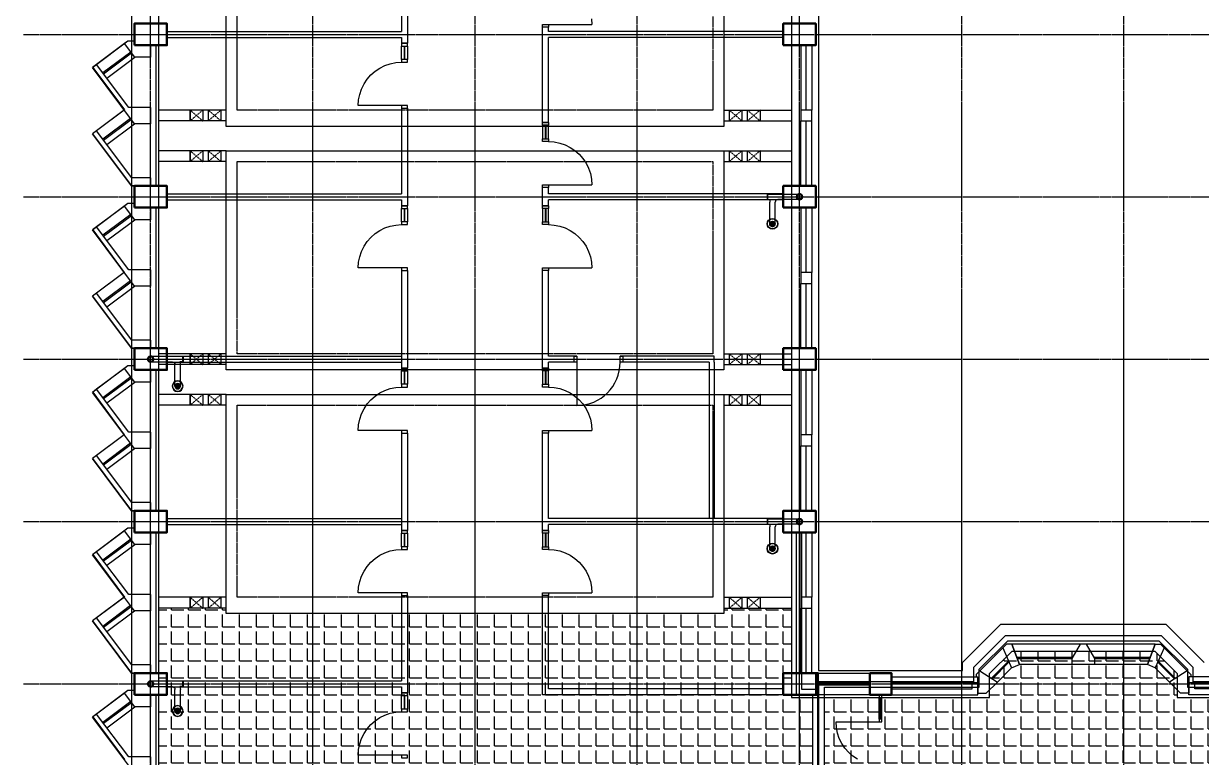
# Model space of a CAD drawing. Header units: millimetres. Extents: x -49883 to 71908, y -18440 to 67826.
# Drawn here: x -49883 to -28100, y 11418 to 24976 of the extents above; entities that cross this region are included whole.
import ezdxf

# ---------------------------------------------------------------- set-up
doc = ezdxf.new("R2010")
doc.units = ezdxf.units.MM
for name, pattern in [('PCENTRE', [50.8, 31.75, -6.35, 6.35, -6.35]), ('PCENTRE2', [28.575, 19.05, -3.175, 3.175, -3.175]), ('PDASHED', [19.05, 12.7, -6.35])]:
    doc.linetypes.add(name, pattern=pattern)
for name, color, linetype in [('Boundaries_and_building_grids', 140, 'PCENTRE2'), ('Fourth Floor - Hatch', 1, 'Continuous'), ('Fourth Floor - Roofs', 2, 'Continuous'), ('Fourth Floor - Structural Members', 5, 'Continuous'), ('Third Floor - Curtain Walls', 1, 'Continuous'), ('Third Floor - Doors Windows and Openings', 1, 'Continuous'), ('Third Floor - Structural Members', 5, 'Continuous'), ('Third Floor - Walls', 3, 'Continuous')]:
    doc.layers.add(name, color=color, linetype=linetype)
pattern_1 = [(0, (0, 0), (0, 314.325), [228.6, -85.725]), (90, (0, 0), (-314.325, 2e-14), [228.6, -85.725])]

# ---------------------------------------------------------------- blocks, each defined once
blk = doc.blocks.new('OffSetFullbore')
at = {"layer": 'Fourth Floor - Roofs', "linetype": 'Continuous'}
h = blk.add_hatch(dxfattribs=at)
h.set_pattern_fill('lines', color=256, scale=6.25, style=0)
h.set_pattern_definition([(0, (-14818.7696, 134.024), (0, 6.25), [])])
h.paths.add_polyline_path([(-550, -500, -1), (-450, -500, -1)])
at = {"layer": 'Fourth Floor - Roofs', "linetype": 'Continuous', "lineweight": -3}
for p, q in [((-600, 50), (0, 50)), ((-600, 50), (-600, -50)), ((-590, 50), (-590, -50)), ((-600, -50), (-541, -50)), ((-550, -500), (-550, -100)), ((-450, -500), (-450, -100)), ((0, -50), (-400, -50))]:
    blk.add_line(p, q, dxfattribs=at)
at = {"layer": 'Fourth Floor - Roofs', "linetype": 'Continuous'}
for radius in [100, 93.8, 50, 50]:
    blk.add_circle((-500, -500), radius, dxfattribs=at)
at = {"layer": 'Fourth Floor - Roofs', "linetype": 'Continuous', "lineweight": -3}
for centre, radius, start, end in [((0, 0), 50, 270, 90), ((-400, -100), 150, 160.5288, 180), ((-400, -100), 50, 90, 180)]:
    blk.add_arc(centre, radius, start, end, dxfattribs=at)
blk = doc.blocks.new('Roof Light')
at = {"layer": 'Fourth Floor - Roofs', "color": 1, "linetype": 'Continuous', "lineweight": -3}
for p, q in [((-10450, 3850), (-11700, 3850)), ((-11125, 3850), (-11125, 3650)), ((-10450, 3850), (-1250, 3850)), ((-10450, -200), (-10450, 3850)), ((-1250, 3850), (-1250, -200)), ((-1250, 3850), (0, 3850)), ((-575, 3850), (-575, 3650)), ((-10450, 3650), (-11700, 3650)), ((-1250, 3650), (0, 3650)), ((-10450, 100), (-11700, 100)), ((-11125, 100), (-11125, -100)), ((-1250, 100), (0, 100)), ((-575, 100), (-575, -100)), ((-10450, -100), (-11700, -100)), ((-1250, -200), (-10450, -200)), ((-1250, -100), (0, -100))]:
    blk.add_line(p, q, dxfattribs=at)
at = {"layer": 'Fourth Floor - Roofs', "color": 1, "linetype": 'PDASHED', "lineweight": -3}
for p, q in [((-11120, 3850), (-11120, 3650)), ((-10885, 3850), (-11120, 3650)), ((-11120, 3850), (-10885, 3650)), ((-10885, 3850), (-10885, 3650)), ((-10550, 3850), (-10785, 3650)), ((-10785, 3850), (-10785, 3650)), ((-10785, 3850), (-10550, 3650)), ((-10550, 3850), (-10550, 3650)), ((-1150, 3850), (-915, 3650)), ((-1150, 3850), (-1150, 3650)), ((-915, 3850), (-1150, 3650)), ((-915, 3850), (-915, 3650)), ((-580, 3850), (-815, 3650)), ((-815, 3850), (-580, 3650)), ((-815, 3850), (-815, 3650)), ((-580, 3850), (-580, 3650)), ((-11120, 100), (-11120, -100)), ((-10885, 100), (-11120, -100)), ((-11120, 100), (-10885, -100)), ((-10885, 100), (-10885, -100)), ((-10550, 100), (-10785, -100)), ((-10785, 100), (-10785, -100)), ((-10785, 100), (-10550, -100)), ((-10550, 100), (-10550, -100)), ((-915, 100), (-1150, -100)), ((-1150, 100), (-1150, -100)), ((-1150, 100), (-915, -100)), ((-915, 100), (-915, -100)), ((-815, 100), (-815, -100)), ((-815, 100), (-580, -100)), ((-580, 100), (-815, -100)), ((-580, 100), (-580, -100))]:
    blk.add_line(p, q, dxfattribs=at)
at = {"layer": 'Fourth Floor - Roofs', "color": 1, "linetype": 'PCENTRE', "lineweight": -3}
for p, q in [((-10250, 100), (-10250, 3650)), ((-10250, 3650), (-1450, 3650)), ((-1450, 3650), (-1450, 100)), ((-1450, 100), (-10250, 100))]:
    blk.add_line(p, q, dxfattribs=at)

msp = doc.modelspace()

# ---------------------------------------------------------------- hatches: boundary and pattern name
at = {"layer": 'Fourth Floor - Hatch', "linetype": 'Continuous'}
h = msp.add_hatch(dxfattribs=at)
h.set_pattern_fill('ANGLE', color=8, scale=45, style=0)
h.set_pattern_definition(pattern_1)
h.paths.add_polyline_path([(-47383, 14176), (-46133, 14176), (-46133, 14076), (-36933, 14076), (-36933, 14176), (-35683, 14176), (-35683, 12526), (-35293, 12526), (-35293, 8526), (-35683, 8526), (-35683, -3624), (-47383, -3624)])
h = msp.add_hatch(dxfattribs=at)
h.set_pattern_fill('ANGLE', color=8, scale=45, style=0)
h.set_pattern_definition(pattern_1)
h.paths.add_polyline_path([(-35073, 12526), (-32018, 12526), (-32018, 12967), (-31602, 13383), (-28964, 13383), (-28548, 12967), (-28548, 12526), (-25793, 12526), (-25793, 10001), (-25303, 10001), (-25303, 8526), (-26433, 8526), (-26433, 9576), (-26333, 9576), (-26333, 9976), (-26283, 10026), (-34283, 10026), (-34283, 8526), (-35073, 8526)])

# ---------------------------------------------------------------- linework, layer by layer
at = {"layer": 'Boundaries_and_building_grids', "color": 140, "linetype": 'PCENTRE', "lineweight": -3}
for p, q in [((-47533, -6274), (-47533, 67826)), ((-44533, -6274), (-44533, 67826)), ((-41533, -6274), (-41533, 67826)), ((-38533, -6274), (-38533, 67826)), ((-35533, -6274), (-35533, 67826)), ((-32533, -6274), (-32533, 60064)), ((-29533, -6274), (-29533, 60069)), ((-49883, 24776), (47817, 24776)), ((-49883, 21776), (47817, 21776)), ((-49883, 18776), (47817, 18776)), ((-49883, 15776), (47817, 15776)), ((-49883, 12776), (47817, 12776))]:
    msp.add_line(p, q, dxfattribs=at)
at = {"layer": 'Fourth Floor - Roofs', "color": 3, "linetype": 'Continuous'}
for p, q in [((-47883, -4124, 13800), (-47883, 65676, 13800)), ((-35183, 36526, 13800), (-35183, 13026, 13800)), ((-32518, 13174, 13800), (-31809, 13883, 13800)), ((-31809, 13883, 13800), (-28757, 13883, 13800)), ((-28757, 13883, 13800), (-28048, 13174, 13800)), ((-32018, 12967, 13800), (-31602, 13383, 13800)), ((-31602, 13383, 13800), (-28964, 13383, 13800)), ((-28964, 13383, 13800), (-28548, 12967, 13800)), ((-32518, 13026, 13800), (-32518, 13174, 13800)), ((-35183, 13026, 13800), (-32518, 13026, 13800)), ((-32018, 12526, 13800), (-32018, 12967, 13800)), ((-28548, 12967, 13800), (-28548, 12526, 13800))]:
    msp.add_line(p, q, dxfattribs=at)
at = {"layer": 'Fourth Floor - Roofs', "color": 3, "linetype": 'Continuous', "lineweight": -3}
for p, q in [((-47383, -3624, 13800), (-47383, 65176, 13800)), ((-35683, 37026, 13800), (-35683, 12526, 13800)), ((-35683, 12526, 13800), (-32018, 12526, 13800)), ((-28548, 12526, 13800), (-24783, 12526, 13800))]:
    msp.add_line(p, q, dxfattribs=at)
at = {"layer": 'Fourth Floor - Roofs', "color": 1, "linetype": 'Continuous', "lineweight": -3}
for p, q in [((-35593, 15576, 13800), (-35593, 12576, 13800)), ((-35493, 12676, 13800), (-35493, 15576, 13800)), ((-35193, 12676, 13800), (-35493, 12676, 13800)), ((-35193, 8376, 13800), (-35193, 12676, 13800)), ((-35173, 8236, 13800), (-35173, 12816, 13800)), ((-32308, 12816, 13800), (-35173, 12816, 13800)), ((-35073, 8316, 13800), (-35073, 12716, 13800)), ((-35073, 12716, 13800), (-32208, 12716, 13800)), ((-28358, 12716, 13800), (-25793, 12716, 13800)), ((-25693, 12816, 13800), (-28258, 12816, 13800)), ((-35593, 12576, 13800), (-35293, 12576, 13800)), ((-35293, 12576, 13800), (-35293, 8476, 13800))]:
    msp.add_line(p, q, dxfattribs=at)
at = {"layer": 'Fourth Floor - Roofs', "color": 1, "linetype": 'Continuous'}
for p, q in [((-32308, 13087, 13800), (-31722, 13673, 13800)), ((-32208, 13046, 13800), (-31681, 13573, 13800)), ((-31722, 13673, 13800), (-28843, 13673, 13800)), ((-31681, 13573, 13800), (-28885, 13573, 13800)), ((-28885, 13573, 13800), (-28358, 13046, 13800)), ((-28843, 13673, 13800), (-28258, 13087, 13800)), ((-32308, 12816, 13800), (-32308, 13087, 13800)), ((-28258, 13087, 13800), (-28258, 12816, 13800)), ((-32208, 12716, 13800), (-32208, 13046, 13800)), ((-28358, 13046, 13800), (-28358, 12716, 13800))]:
    msp.add_line(p, q, dxfattribs=at)
at = {"layer": 'Fourth Floor - Roofs', "color": 1, "linetype": 'Continuous', "lineweight": -3, "elevation": 13800}
for points in [[(-47833, 24976), (-47833, 24653), (-47952, 24653), (-48604, 24167), (-48017, 23381), (-48608, 22939), (-47888, 21976), (-47833, 21976), (-47833, 21653), (-47952, 21653), (-48604, 21167), (-48021, 20378), (-48608, 19939), (-47888, 18976), (-47833, 18976), (-47833, 18653), (-47952, 18653), (-48604, 18167), (-48021, 17378), (-48608, 16939), (-47888, 15976), (-47833, 15976)], [(-47833, 15653), (-47952, 15653), (-48604, 15167), (-48017, 14381), (-48608, 13939), (-47888, 12976), (-47833, 12976), (-47833, 12653), (-47952, 12653), (-48604, 12167), (-48017, 11381)]]:
    msp.add_lwpolyline(points, dxfattribs=at)
at = {"layer": 'Fourth Floor - Structural Members', "color": 8, "linetype": 'Continuous', "lineweight": 50, "elevation": 13800}
for points in [[(-47833, 24576), (-47833, 24976), (-47233, 24976), (-47233, 24576), (-47833, 24576)], [(-35833, 24576), (-35833, 24976), (-35233, 24976), (-35233, 24576), (-35833, 24576)], [(-47833, 21576), (-47833, 21976), (-47233, 21976), (-47233, 21576), (-47833, 21576)], [(-35833, 21576), (-35833, 21976), (-35233, 21976), (-35233, 21576), (-35833, 21576)], [(-47833, 18576), (-47833, 18976), (-47233, 18976), (-47233, 18576), (-47833, 18576)], [(-35833, 18576), (-35833, 18976), (-35233, 18976), (-35233, 18576), (-35833, 18576)], [(-47833, 15576), (-47833, 15976), (-47233, 15976), (-47233, 15576), (-47833, 15576)], [(-35833, 15576), (-35833, 15976), (-35233, 15976), (-35233, 15576), (-35833, 15576)], [(-47833, 12576), (-47833, 12976), (-47233, 12976), (-47233, 12576), (-47833, 12576)], [(-35833, 12576), (-35833, 12976), (-35193, 12976), (-35193, 12576), (-35833, 12576)]]:
    msp.add_lwpolyline(points, dxfattribs=at)
msp.add_lwpolyline([(-34233, 12976), (-33833, 12976), (-33833, 12576), (-34233, 12576)], close=True, dxfattribs=at)
at = {"layer": 'Fourth Floor - Structural Members', "color": 8, "linetype": 'Continuous', "lineweight": 50}
for centre in [(-35533, 21776, 13800), (-47533, 18776, 13800), (-35533, 15776, 13800), (-47533, 12776, 13800)]:
    msp.add_circle(centre, 50, dxfattribs=at)
at = {"layer": 'Third Floor - Curtain Walls', "color": 3, "linetype": 'Continuous'}
for p, q in [((-47952, 24653, 10350), (-48017, 24605, 10350)), ((-47833, 24653, 10350), (-47952, 24653, 10350)), ((-47828, 24353, 10350), (-48017, 24605, 10350)), ((-47533, 24576, 10350), (-47533, 24353, 10350)), ((-48533, 24219, 10350), (-48608, 24163, 10350)), ((-47939, 23426, 10350), (-48533, 24219, 10350)), ((-47533, 24353, 10350), (-47828, 24353, 10350)), ((-47833, 23126, 10350), (-48608, 24163, 10350)), ((-47533, 23426, 10350), (-47939, 23426, 10350)), ((-47533, 23426, 10350), (-47533, 23126, 10350)), ((-47533, 23126, 10350), (-47833, 23126, 10350)), ((-48533, 22995, 10350), (-48608, 22939, 10350)), ((-47888, 21976, 10350), (-48608, 22939, 10350)), ((-47883, 22126, 10350), (-48533, 22995, 10350)), ((-47533, 22126, 10350), (-47883, 22126, 10350)), ((-47533, 22126, 10350), (-47533, 21976, 10350)), ((-47433, 21976, 10350), (-47888, 21976, 10350)), ((-47952, 21653, 10350), (-48017, 21605, 10350)), ((-47828, 21353, 10350), (-48017, 21605, 10350)), ((-47833, 21653, 10350), (-47952, 21653, 10350)), ((-47533, 21576, 10350), (-47533, 21353, 10350)), ((-47533, 21353, 10350), (-47828, 21353, 10350)), ((-48533, 21219, 10350), (-48608, 21163, 10350)), ((-47833, 20126, 10350), (-48608, 21163, 10350)), ((-47939, 20426, 10350), (-48533, 21219, 10350)), ((-47533, 20426, 10350), (-47939, 20426, 10350)), ((-47533, 20426, 10350), (-47533, 20126, 10350)), ((-47533, 20126, 10350), (-47833, 20126, 10350)), ((-48533, 19995, 10350), (-48608, 19939, 10350)), ((-47888, 18976, 10350), (-48608, 19939, 10350)), ((-47883, 19126, 10350), (-48533, 19995, 10350)), ((-47433, 18976, 10350), (-47888, 18976, 10350)), ((-47533, 19126, 10350), (-47883, 19126, 10350)), ((-47533, 19126, 10350), (-47533, 18976, 10350)), ((-35833, 18831, 10350), (-35833, 18721, 10350)), ((-47952, 18653, 10350), (-48017, 18605, 10350)), ((-47828, 18353, 10350), (-48017, 18605, 10350)), ((-47833, 18653, 10350), (-47952, 18653, 10350)), ((-47533, 18576, 10350), (-47533, 18353, 10350)), ((-47533, 18353, 10350), (-47828, 18353, 10350)), ((-48533, 18219, 10350), (-48608, 18163, 10350)), ((-47833, 17126, 10350), (-48608, 18163, 10350)), ((-47939, 17426, 10350), (-48533, 18219, 10350)), ((-47533, 17426, 10350), (-47939, 17426, 10350)), ((-47533, 17426, 10350), (-47533, 17126, 10350)), ((-48533, 16995, 10350), (-48608, 16939, 10350)), ((-47883, 16126, 10350), (-48533, 16995, 10350)), ((-47533, 17126, 10350), (-47833, 17126, 10350)), ((-47888, 15976, 10350), (-48608, 16939, 10350)), ((-47533, 16126, 10350), (-47883, 16126, 10350)), ((-47533, 16126, 10350), (-47533, 15976, 10350)), ((-47433, 15976, 10350), (-47888, 15976, 10350)), ((-47952, 15653, 10350), (-48017, 15605, 10350)), ((-47828, 15353, 10350), (-48017, 15605, 10350)), ((-47833, 15653, 10350), (-47952, 15653, 10350)), ((-47533, 15576, 10350), (-47533, 15353, 10350)), ((-47533, 15353, 10350), (-47828, 15353, 10350)), ((-48533, 15219, 10350), (-48608, 15163, 10350)), ((-47833, 14126, 10350), (-48608, 15163, 10350)), ((-47939, 14426, 10350), (-48533, 15219, 10350)), ((-47533, 14426, 10350), (-47939, 14426, 10350)), ((-47533, 14426, 10350), (-47533, 14126, 10350)), ((-48533, 13995, 10350), (-48608, 13939, 10350)), ((-47883, 13126, 10350), (-48533, 13995, 10350)), ((-47533, 14126, 10350), (-47833, 14126, 10350)), ((-47888, 12976, 10350), (-48608, 13939, 10350)), ((-31706, 13513, 10350), (-31775, 13444, 10350)), ((-31608, 13513, 10350), (-31706, 13513, 10350)), ((-31608, 13513, 10350), (-31466, 13133, 10350)), ((-30342, 13513, 10350), (-30496, 13245, 10350)), ((-30224, 13513, 10350), (-30342, 13513, 10350)), ((-30069, 13245, 10350), (-30224, 13513, 10350)), ((-29100, 13133, 10350), (-28958, 13513, 10350)), ((-28958, 13513, 10350), (-28860, 13513, 10350)), ((-28860, 13513, 10350), (-28791, 13444, 10350)), ((-31775, 13444, 10350), (-31612, 13072, 10350)), ((-28791, 13444, 10350), (-28953, 13072, 10350)), ((-47533, 13126, 10350), (-47883, 13126, 10350)), ((-47533, 13126, 10350), (-47533, 12976, 10350)), ((-31612, 13072, 10350), (-31466, 13133, 10350)), ((-30496, 13245, 10350), (-30496, 13133, 10350)), ((-30069, 13133, 10350), (-30496, 13133, 10350)), ((-30069, 13133, 10350), (-30069, 13245, 10350)), ((-28953, 13072, 10350), (-29100, 13133, 10350)), ((-47433, 12976, 10350), (-47888, 12976, 10350)), ((-32200, 13019, 10350), (-32268, 12951, 10350)), ((-32268, 12951, 10350), (-32268, 12906, 10350)), ((-32268, 12906, 10350), (-32233, 12906, 10350)), ((-32233, 12906, 10350), (-32233, 12606, 10350)), ((-32200, 13019, 10350), (-31873, 12811, 10350)), ((-28366, 13019, 10350), (-28693, 12811, 10350)), ((-28366, 13019, 10350), (-28298, 12951, 10350)), ((-28333, 12906, 10350), (-28333, 12606, 10350)), ((-28298, 12906, 10350), (-28333, 12906, 10350)), ((-28298, 12951, 10350), (-28298, 12906, 10350)), ((-47952, 12653, 10350), (-48017, 12605, 10350)), ((-47833, 12653, 10350), (-47952, 12653, 10350)), ((-32079, 12606, 10350), (-31873, 12811, 10350)), ((-28487, 12606, 10350), (-28693, 12811, 10350)), ((-47828, 12353, 10350), (-48017, 12605, 10350)), ((-47533, 12576, 10350), (-47533, 12353, 10350)), ((-32233, 12606, 10350), (-32079, 12606, 10350)), ((-28333, 12606, 10350), (-28487, 12606, 10350)), ((-48533, 12219, 10350), (-48608, 12163, 10350)), ((-47939, 11426, 10350), (-48533, 12219, 10350)), ((-47533, 12353, 10350), (-47828, 12353, 10350)), ((-47833, 11126, 10350), (-48608, 12163, 10350)), ((-47533, 11426, 10350), (-47939, 11426, 10350)), ((-47533, 11426, 10350), (-47533, 11126, 10350))]:
    msp.add_line(p, q, dxfattribs=at)
at = {"layer": 'Third Floor - Curtain Walls', "color": 3, "linetype": 'Continuous', "elevation": 10350}
for points in [[(-47433, 21976), (-47433, 24576), (-47833, 24576), (-47833, 24653)], [(-35508, 23176), (-35308, 23176), (-35308, 23376), (-35508, 23376), (-35508, 23176)], [(-47433, 18976), (-47433, 21576), (-47833, 21576), (-47833, 21653)], [(-35508, 20176), (-35308, 20176), (-35308, 20376), (-35508, 20376), (-35508, 20176)], [(-47433, 15976), (-47433, 18576), (-47833, 18576), (-47833, 18653)], [(-35508, 17176), (-35308, 17176), (-35308, 17376), (-35508, 17376), (-35508, 17176)], [(-47433, 12976), (-47433, 15576), (-47833, 15576), (-47833, 15653)], [(-35508, 14176), (-35308, 14176), (-35308, 14376), (-35508, 14376), (-35508, 14176)], [(-47433, 9976), (-47433, 12576), (-47833, 12576), (-47833, 12653)]]:
    msp.add_lwpolyline(points, dxfattribs=at)
at = {"layer": 'Third Floor - Doors Windows and Openings'}
for p, q in [((-39380, 25065, 10350), (-39373, 24961, 10350)), ((-43293, 24154, 10350), (-43199, 24200, 10350)), ((-43199, 24200, 10350), (-43100, 24233, 10350)), ((-43100, 24233, 10350), (-42997, 24254, 10350)), ((-42997, 24254, 10350), (-42893, 24261, 10350)), ((-43527, 23948, 10350), (-43458, 24026, 10350)), ((-43458, 24026, 10350), (-43380, 24095, 10350)), ((-43380, 24095, 10350), (-43293, 24154, 10350)), ((-43666, 23668, 10350), (-43632, 23767, 10350)), ((-43632, 23767, 10350), (-43586, 23861, 10350)), ((-43586, 23861, 10350), (-43527, 23948, 10350)), ((-43693, 23461, 10350), (-43686, 23565, 10350)), ((-43686, 23565, 10350), (-43666, 23668, 10350)), ((-40173, 22796, 10350), (-40068, 22789, 10350)), ((-40068, 22789, 10350), (-39966, 22768, 10350)), ((-39966, 22768, 10350), (-39867, 22735, 10350)), ((-39867, 22735, 10350), (-39773, 22689, 10350)), ((-39773, 22689, 10350), (-39686, 22630, 10350)), ((-39686, 22630, 10350), (-39607, 22561, 10350)), ((-39607, 22561, 10350), (-39538, 22483, 10350)), ((-39538, 22483, 10350), (-39480, 22396, 10350)), ((-39480, 22396, 10350), (-39434, 22302, 10350)), ((-39434, 22302, 10350), (-39400, 22203, 10350)), ((-39400, 22203, 10350), (-39380, 22100, 10350)), ((-39380, 22100, 10350), (-39373, 21996, 10350)), ((-43380, 21095, 10350), (-43293, 21154, 10350)), ((-43293, 21154, 10350), (-43199, 21200, 10350)), ((-43199, 21200, 10350), (-43100, 21233, 10350)), ((-43100, 21233, 10350), (-42997, 21254, 10350)), ((-42997, 21254, 10350), (-42893, 21261, 10350)), ((-40173, 21261, 10350), (-40068, 21254, 10350)), ((-40068, 21254, 10350), (-39966, 21233, 10350)), ((-39966, 21233, 10350), (-39867, 21200, 10350)), ((-39867, 21200, 10350), (-39773, 21154, 10350)), ((-39773, 21154, 10350), (-39686, 21095, 10350)), ((-43586, 20861, 10350), (-43527, 20948, 10350)), ((-43527, 20948, 10350), (-43458, 21026, 10350)), ((-43458, 21026, 10350), (-43380, 21095, 10350)), ((-39686, 21095, 10350), (-39607, 21026, 10350)), ((-39607, 21026, 10350), (-39538, 20948, 10350)), ((-39538, 20948, 10350), (-39480, 20861, 10350)), ((-43666, 20668, 10350), (-43632, 20767, 10350)), ((-43632, 20767, 10350), (-43586, 20861, 10350)), ((-39480, 20861, 10350), (-39434, 20767, 10350)), ((-39434, 20767, 10350), (-39400, 20668, 10350)), ((-43693, 20461, 10350), (-43686, 20565, 10350)), ((-43686, 20565, 10350), (-43666, 20668, 10350)), ((-39400, 20668, 10350), (-39380, 20565, 10350)), ((-39380, 20565, 10350), (-39373, 20461, 10350)), ((-43458, 18026, 10350), (-43380, 18095, 10350)), ((-43380, 18095, 10350), (-43293, 18154, 10350)), ((-43293, 18154, 10350), (-43199, 18200, 10350)), ((-43199, 18200, 10350), (-43100, 18233, 10350)), ((-43100, 18233, 10350), (-42997, 18254, 10350)), ((-42997, 18254, 10350), (-42893, 18261, 10350)), ((-40173, 18261, 10350), (-40068, 18254, 10350)), ((-40068, 18254, 10350), (-39966, 18233, 10350)), ((-39966, 18233, 10350), (-39867, 18200, 10350)), ((-39867, 18200, 10350), (-39773, 18154, 10350)), ((-39773, 18154, 10350), (-39686, 18095, 10350)), ((-39686, 18095, 10350), (-39607, 18026, 10350)), ((-43586, 17861, 10350), (-43527, 17948, 10350)), ((-43527, 17948, 10350), (-43458, 18026, 10350)), ((-39607, 18026, 10350), (-39538, 17948, 10350)), ((-39538, 17948, 10350), (-39480, 17861, 10350)), ((-43686, 17565, 10350), (-43666, 17668, 10350)), ((-43666, 17668, 10350), (-43632, 17767, 10350)), ((-43632, 17767, 10350), (-43586, 17861, 10350)), ((-39480, 17861, 10350), (-39434, 17767, 10350)), ((-39434, 17767, 10350), (-39400, 17668, 10350)), ((-39400, 17668, 10350), (-39380, 17565, 10350)), ((-43693, 17461, 10350), (-43686, 17565, 10350)), ((-39380, 17565, 10350), (-39373, 17461, 10350)), ((-43100, 15233, 10350), (-42997, 15254, 10350)), ((-42997, 15254, 10350), (-42893, 15261, 10350)), ((-40173, 15261, 10350), (-40068, 15254, 10350)), ((-40068, 15254, 10350), (-39966, 15233, 10350)), ((-43458, 15026, 10350), (-43380, 15095, 10350)), ((-43380, 15095, 10350), (-43293, 15154, 10350)), ((-43293, 15154, 10350), (-43199, 15200, 10350)), ((-43199, 15200, 10350), (-43100, 15233, 10350)), ((-39966, 15233, 10350), (-39867, 15200, 10350)), ((-39867, 15200, 10350), (-39773, 15154, 10350)), ((-39773, 15154, 10350), (-39686, 15095, 10350)), ((-39686, 15095, 10350), (-39607, 15026, 10350)), ((-43632, 14767, 10350), (-43586, 14861, 10350)), ((-43586, 14861, 10350), (-43527, 14948, 10350)), ((-43527, 14948, 10350), (-43458, 15026, 10350)), ((-39607, 15026, 10350), (-39538, 14948, 10350)), ((-39538, 14948, 10350), (-39480, 14861, 10350)), ((-39480, 14861, 10350), (-39434, 14767, 10350)), ((-43686, 14565, 10350), (-43666, 14668, 10350)), ((-43666, 14668, 10350), (-43632, 14767, 10350)), ((-39434, 14767, 10350), (-39400, 14668, 10350)), ((-39400, 14668, 10350), (-39380, 14565, 10350)), ((-43693, 14461, 10350), (-43686, 14565, 10350)), ((-39380, 14565, 10350), (-39373, 14461, 10350)), ((-43293, 12154, 10350), (-43199, 12200, 10350)), ((-43199, 12200, 10350), (-43100, 12233, 10350)), ((-43100, 12233, 10350), (-42997, 12254, 10350)), ((-42997, 12254, 10350), (-42893, 12261, 10350)), ((-43527, 11948, 10350), (-43458, 12026, 10350)), ((-43458, 12026, 10350), (-43380, 12095, 10350)), ((-43380, 12095, 10350), (-43293, 12154, 10350)), ((-34851, 11971, 10350), (-34858, 12076, 10350)), ((-43666, 11668, 10350), (-43632, 11767, 10350)), ((-43632, 11767, 10350), (-43586, 11861, 10350)), ((-43586, 11861, 10350), (-43527, 11948, 10350)), ((-34831, 11869, 10350), (-34851, 11971, 10350)), ((-34797, 11770, 10350), (-34831, 11869, 10350)), ((-34751, 11676, 10350), (-34797, 11770, 10350)), ((-43693, 11461, 10350), (-43686, 11565, 10350)), ((-43686, 11565, 10350), (-43666, 11668, 10350)), ((-34692, 11589, 10350), (-34751, 11676, 10350)), ((-34623, 11510, 10350), (-34692, 11589, 10350)), ((-34545, 11441, 10350), (-34623, 11510, 10350)), ((-34458, 11383, 10350), (-34545, 11441, 10350))]:
    msp.add_line(p, q, dxfattribs=at)
at = {"layer": 'Third Floor - Doors Windows and Openings', "linetype": 'Continuous'}
for p, q in [((-40173, 24961, 10350), (-39373, 24961, 10350)), ((-42893, 24311, 10350), (-42893, 24561, 10350)), ((-42843, 24561, 10350), (-42843, 24311, 10350)), ((-42833, 24311, 10350), (-42833, 24561, 10350)), ((-42783, 24561, 10350), (-42783, 24311, 10350)), ((-42893, 23461, 10350), (-43693, 23461, 10350)), ((-40283, 23096, 10350), (-40283, 22846, 10350)), ((-40233, 22846, 10350), (-40233, 23096, 10350)), ((-40223, 23096, 10350), (-40223, 22846, 10350)), ((-40173, 22846, 10350), (-40173, 23096, 10350)), ((-40173, 21996, 10350), (-39373, 21996, 10350)), ((-42893, 21311, 10350), (-42893, 21561, 10350)), ((-42843, 21561, 10350), (-42843, 21311, 10350)), ((-42833, 21311, 10350), (-42833, 21561, 10350)), ((-42783, 21561, 10350), (-42783, 21311, 10350)), ((-40283, 21561, 10350), (-40283, 21311, 10350)), ((-40233, 21311, 10350), (-40233, 21561, 10350)), ((-40223, 21561, 10350), (-40223, 21311, 10350)), ((-40173, 21311, 10350), (-40173, 21561, 10350)), ((-42893, 20461, 10350), (-43693, 20461, 10350)), ((-40173, 20461, 10350), (-39373, 20461, 10350)), ((-42893, 18311, 10350), (-42893, 18561, 10350)), ((-42843, 18561, 10350), (-42843, 18311, 10350)), ((-42833, 18311, 10350), (-42833, 18561, 10350)), ((-42783, 18561, 10350), (-42783, 18311, 10350)), ((-40283, 18561, 10350), (-40283, 18311, 10350)), ((-40233, 18311, 10350), (-40233, 18561, 10350)), ((-40223, 18561, 10350), (-40223, 18311, 10350)), ((-40173, 18311, 10350), (-40173, 18561, 10350)), ((-39649, 18721, 10350), (-39650, 17921, 10350)), ((-42893, 17461, 10350), (-43693, 17461, 10350)), ((-40173, 17461, 10350), (-39373, 17461, 10350)), ((-42893, 15311, 10350), (-42893, 15561, 10350)), ((-42843, 15561, 10350), (-42843, 15311, 10350)), ((-42833, 15311, 10350), (-42833, 15561, 10350)), ((-42783, 15561, 10350), (-42783, 15311, 10350)), ((-40283, 15561, 10350), (-40283, 15311, 10350)), ((-40233, 15311, 10350), (-40233, 15561, 10350)), ((-40223, 15561, 10350), (-40223, 15311, 10350)), ((-40173, 15311, 10350), (-40173, 15561, 10350)), ((-42893, 14461, 10350), (-43693, 14461, 10350)), ((-40173, 14461, 10350), (-39373, 14461, 10350)), ((-42893, 12311, 10350), (-42893, 12561, 10350)), ((-42843, 12561, 10350), (-42843, 12311, 10350)), ((-42833, 12311, 10350), (-42833, 12561, 10350)), ((-42783, 12561, 10350), (-42783, 12311, 10350)), ((-34058, 12126, 10350), (-34058, 12526, 10350)), ((-34033, 12126, 10350), (-34033, 12526, 10350)), ((-34008, 12126, 10350), (-34008, 12526, 10350)), ((-34858, 12076, 10350), (-34058, 12076, 10350)), ((-42893, 11461, 10350), (-43693, 11461, 10350))]:
    msp.add_line(p, q, dxfattribs=at)
at = {"layer": 'Third Floor - Doors Windows and Openings', "color": 1, "linetype": 'Continuous'}
for p, q in [((-48017, 24605, 10350), (-48533, 24219, 10350)), ((-47900, 24449, 10350), (-48416, 24064, 10350)), ((-48404, 24048, 10350), (-47888, 24433, 10350)), ((-35508, 24576, 10350), (-35508, 23376, 10350)), ((-35508, 24576, 10350), (-35308, 24576, 10350)), ((-35408, 23376, 10350), (-35408, 24576, 10350)), ((-35308, 24576, 10350), (-35308, 23376, 10350)), ((-48345, 23967, 10350), (-47828, 24353, 10350)), ((-48021, 23378, 10350), (-48533, 22995, 10350)), ((-47905, 23222, 10350), (-48416, 22839, 10350)), ((-48404, 22823, 10350), (-47893, 23206, 10350)), ((-48344, 22743, 10350), (-47833, 23126, 10350)), ((-35508, 21976, 10350), (-35508, 23176, 10350)), ((-35408, 21976, 10350), (-35408, 23176, 10350)), ((-35308, 21976, 10350), (-35308, 23176, 10350)), ((-35308, 21976, 10350), (-35508, 21976, 10350)), ((-48017, 21605, 10350), (-48533, 21219, 10350)), ((-35508, 21576, 10350), (-35308, 21576, 10350)), ((-35508, 21576, 10350), (-35508, 20376, 10350)), ((-35408, 20376, 10350), (-35408, 21576, 10350)), ((-35308, 21576, 10350), (-35308, 20376, 10350)), ((-47900, 21449, 10350), (-48416, 21064, 10350)), ((-48404, 21048, 10350), (-47888, 21433, 10350)), ((-48345, 20967, 10350), (-47828, 21353, 10350)), ((-48021, 20378, 10350), (-48533, 19995, 10350)), ((-47905, 20222, 10350), (-48416, 19839, 10350)), ((-48404, 19823, 10350), (-47893, 20206, 10350)), ((-48344, 19743, 10350), (-47833, 20126, 10350)), ((-35508, 18976, 10350), (-35508, 20176, 10350)), ((-35408, 18976, 10350), (-35408, 20176, 10350)), ((-35308, 18976, 10350), (-35308, 20176, 10350)), ((-35308, 18976, 10350), (-35508, 18976, 10350)), ((-48017, 18605, 10350), (-48533, 18219, 10350)), ((-35508, 18576, 10350), (-35508, 17376, 10350)), ((-35508, 18576, 10350), (-35308, 18576, 10350)), ((-35408, 17376, 10350), (-35408, 18576, 10350)), ((-35308, 18576, 10350), (-35308, 17376, 10350)), ((-47900, 18449, 10350), (-48416, 18064, 10350)), ((-48404, 18048, 10350), (-47888, 18433, 10350)), ((-48345, 17967, 10350), (-47828, 18353, 10350)), ((-48021, 17378, 10350), (-48533, 16995, 10350)), ((-47905, 17222, 10350), (-48416, 16839, 10350)), ((-48404, 16823, 10350), (-47893, 17206, 10350)), ((-48344, 16743, 10350), (-47833, 17126, 10350)), ((-35508, 15976, 10350), (-35508, 17176, 10350)), ((-35408, 15976, 10350), (-35408, 17176, 10350)), ((-35308, 15976, 10350), (-35308, 17176, 10350)), ((-35308, 15976, 10350), (-35508, 15976, 10350)), ((-48017, 15605, 10350), (-48533, 15219, 10350)), ((-35508, 15576, 10350), (-35508, 14376, 10350)), ((-35508, 15576, 10350), (-35308, 15576, 10350)), ((-35408, 14376, 10350), (-35408, 15576, 10350)), ((-35308, 15576, 10350), (-35308, 14376, 10350)), ((-47900, 15449, 10350), (-48416, 15064, 10350)), ((-48404, 15048, 10350), (-47888, 15433, 10350)), ((-48345, 14967, 10350), (-47828, 15353, 10350)), ((-48021, 14378, 10350), (-48533, 13995, 10350)), ((-47905, 14222, 10350), (-48416, 13839, 10350)), ((-48404, 13823, 10350), (-47893, 14206, 10350)), ((-35508, 12976, 10350), (-35508, 14176, 10350)), ((-35408, 12976, 10350), (-35408, 14176, 10350)), ((-35308, 12976, 10350), (-35308, 14176, 10350)), ((-48344, 13743, 10350), (-47833, 14126, 10350)), ((-28958, 13513, 10350), (-31608, 13513, 10350)), ((-31466, 13133, 10350), (-31608, 13513, 10350)), ((-28958, 13513, 10350), (-29100, 13133, 10350)), ((-31775, 13444, 10350), (-32200, 13019, 10350)), ((-28791, 13444, 10350), (-28366, 13019, 10350)), ((-47533, 13126, 10350), (-47883, 13126, 10350)), ((-31668, 13199, 10350), (-31984, 12882, 10350)), ((-31967, 12871, 10350), (-31659, 13179, 10350)), ((-31873, 12811, 10350), (-31612, 13072, 10350)), ((-30487, 13262, 10350), (-31514, 13262, 10350)), ((-30496, 13242, 10350), (-31506, 13242, 10350)), ((-30496, 13133, 10350), (-31466, 13133, 10350)), ((-29054, 13262, 10350), (-30079, 13262, 10350)), ((-29061, 13242, 10350), (-30069, 13242, 10350)), ((-29100, 13133, 10350), (-30069, 13133, 10350)), ((-28693, 12811, 10350), (-28953, 13072, 10350)), ((-28600, 12871, 10350), (-28908, 13179, 10350)), ((-28900, 13199, 10350), (-28583, 12882, 10350)), ((-35308, 12976, 10350), (-35508, 12976, 10350)), ((-34233, 12796, 10350), (-35233, 12796, 10350)), ((-35233, 12776, 10350), (-34233, 12776, 10350)), ((-34233, 12756, 10350), (-35233, 12756, 10350)), ((-48017, 12605, 10350), (-48533, 12219, 10350)), ((-47900, 12449, 10350), (-48416, 12064, 10350)), ((-48404, 12048, 10350), (-47888, 12433, 10350)), ((-48345, 11967, 10350), (-47828, 12353, 10350))]:
    msp.add_line(p, q, dxfattribs=at)
at = {"layer": 'Third Floor - Doors Windows and Openings', "linetype": 'Continuous', "elevation": 10350}
for points in [[(-40173, 24911), (-40283, 24911), (-40283, 24961), (-40173, 24961), (-40173, 24911)], [(-42893, 24561), (-42783, 24561), (-42783, 24611), (-42893, 24611), (-42893, 24561)], [(-42893, 24261), (-42783, 24261), (-42783, 24311), (-42893, 24311), (-42893, 24261)], [(-42893, 23411), (-42783, 23411), (-42783, 23461), (-42893, 23461), (-42893, 23411)], [(-40173, 23096), (-40283, 23096), (-40283, 23146), (-40173, 23146), (-40173, 23096)], [(-40173, 22796), (-40283, 22796), (-40283, 22846), (-40173, 22846), (-40173, 22796)], [(-40173, 21946), (-40283, 21946), (-40283, 21996), (-40173, 21996), (-40173, 21946)], [(-42893, 21561), (-42783, 21561), (-42783, 21611), (-42893, 21611), (-42893, 21561)], [(-40173, 21561), (-40283, 21561), (-40283, 21611), (-40173, 21611), (-40173, 21561)], [(-42893, 21261), (-42783, 21261), (-42783, 21311), (-42893, 21311), (-42893, 21261)], [(-40173, 21261), (-40283, 21261), (-40283, 21311), (-40173, 21311), (-40173, 21261)], [(-42893, 20411), (-42783, 20411), (-42783, 20461), (-42893, 20461), (-42893, 20411)], [(-40173, 20411), (-40283, 20411), (-40283, 20461), (-40173, 20461), (-40173, 20411)], [(-39699, 18721), (-39699, 18831), (-39649, 18831), (-39649, 18721), (-39699, 18721)], [(-38849, 18721), (-38849, 18831), (-38799, 18831), (-38799, 18721), (-38849, 18721)], [(-42893, 18561), (-42783, 18561), (-42783, 18611), (-42893, 18611), (-42893, 18561)], [(-40173, 18561), (-40283, 18561), (-40283, 18611), (-40173, 18611), (-40173, 18561)], [(-42893, 18261), (-42783, 18261), (-42783, 18311), (-42893, 18311), (-42893, 18261)], [(-40173, 18261), (-40283, 18261), (-40283, 18311), (-40173, 18311), (-40173, 18261)], [(-42893, 17411), (-42783, 17411), (-42783, 17461), (-42893, 17461), (-42893, 17411)], [(-40173, 17411), (-40283, 17411), (-40283, 17461), (-40173, 17461), (-40173, 17411)], [(-42893, 15561), (-42783, 15561), (-42783, 15611), (-42893, 15611), (-42893, 15561)], [(-40173, 15561), (-40283, 15561), (-40283, 15611), (-40173, 15611), (-40173, 15561)], [(-42893, 15261), (-42783, 15261), (-42783, 15311), (-42893, 15311), (-42893, 15261)], [(-40173, 15261), (-40283, 15261), (-40283, 15311), (-40173, 15311), (-40173, 15261)], [(-42893, 14411), (-42783, 14411), (-42783, 14461), (-42893, 14461), (-42893, 14411)], [(-40173, 14411), (-40283, 14411), (-40283, 14461), (-40173, 14461), (-40173, 14411)], [(-42893, 12561), (-42783, 12561), (-42783, 12611), (-42893, 12611), (-42893, 12561)], [(-34008, 12526), (-34008, 12576), (-34058, 12576), (-34058, 12526), (-34008, 12526)], [(-42893, 12261), (-42783, 12261), (-42783, 12311), (-42893, 12311), (-42893, 12261)], [(-34008, 12076), (-34008, 12126), (-34058, 12126), (-34058, 12076), (-34008, 12076)], [(-42893, 11411), (-42783, 11411), (-42783, 11461), (-42893, 11461), (-42893, 11411)]]:
    msp.add_lwpolyline(points, dxfattribs=at)
at = {"layer": 'Third Floor - Doors Windows and Openings', "color": 1, "linetype": 'Continuous', "elevation": 10350}
msp.add_lwpolyline([(-34233, 12576), (-35233, 12576), (-35233, 12976), (-34233, 12976), (-34233, 12576)], dxfattribs=at)
at = {"layer": 'Third Floor - Doors Windows and Openings', "linetype": 'Continuous'}
msp.add_arc((-39649, 18721, 10350), 800, 269.9975, 359.9975, dxfattribs=at)
at = {"layer": 'Third Floor - Structural Members', "color": 5, "linetype": 'Continuous', "elevation": 10350}
for points in [[(-47833, 24576), (-47833, 24976), (-47233, 24976), (-47233, 24576), (-47833, 24576)], [(-35833, 24576), (-35833, 24976), (-35233, 24976), (-35233, 24576), (-35833, 24576)], [(-47833, 21576), (-47833, 21976), (-47233, 21976), (-47233, 21576), (-47833, 21576)], [(-35833, 21576), (-35833, 21976), (-35233, 21976), (-35233, 21576), (-35833, 21576)], [(-47833, 18576), (-47833, 18976), (-47233, 18976), (-47233, 18576), (-47833, 18576)], [(-35833, 18576), (-35833, 18976), (-35233, 18976), (-35233, 18576), (-35833, 18576)], [(-47833, 15576), (-47833, 15976), (-47233, 15976), (-47233, 15576), (-47833, 15576)], [(-35833, 15576), (-35833, 15976), (-35233, 15976), (-35233, 15576), (-35833, 15576)], [(-47833, 12576), (-47833, 12976), (-47233, 12976), (-47233, 12576), (-47833, 12576)], [(-35833, 12576), (-35833, 12976), (-35233, 12976), (-35233, 12576), (-35833, 12576)]]:
    msp.add_lwpolyline(points, dxfattribs=at)
msp.add_lwpolyline([(-34233, 12976), (-33833, 12976), (-33833, 12576), (-34233, 12576)], close=True, dxfattribs=at)
at = {"layer": 'Third Floor - Structural Members', "color": 5, "linetype": 'Continuous', "lineweight": -3}
for centre in [(-35533, 21776, 10350), (-47533, 18776, 10350), (-35533, 15776, 10350), (-47533, 12776, 10350)]:
    msp.add_circle(centre, 50, dxfattribs=at)
at = {"layer": 'Third Floor - Walls', "color": 2, "linetype": 'Continuous'}
for p, q in [((-42893, 26411, 10350), (-42893, 24831, 10350)), ((-42783, 26411, 10350), (-42783, 24611, 10350)), ((-40173, 24911, 10350), (-40283, 24911, 10350)), ((-40283, 23146, 10350), (-40283, 24911, 10350)), ((-40173, 24831, 10350), (-40173, 24911, 10350)), ((-47233, 24721, 10350), (-47233, 24831, 10350)), ((-47233, 24831, 10350), (-42893, 24831, 10350)), ((-47233, 24721, 10350), (-42893, 24721, 10350)), ((-42893, 24721, 10350), (-42893, 24611, 10350)), ((-35833, 24831, 10350), (-40173, 24831, 10350)), ((-35833, 24721, 10350), (-40173, 24721, 10350)), ((-40173, 23146, 10350), (-40173, 24721, 10350)), ((-35833, 24831, 10350), (-35833, 24721, 10350)), ((-42893, 24611, 10350), (-42783, 24611, 10350)), ((-42893, 23411, 10350), (-42783, 23411, 10350)), ((-42893, 23411, 10350), (-42893, 21831, 10350)), ((-42783, 23411, 10350), (-42783, 21611, 10350)), ((-40173, 23146, 10350), (-40283, 23146, 10350)), ((-47233, 21831, 10350), (-42893, 21831, 10350)), ((-47233, 21721, 10350), (-47233, 21831, 10350)), ((-40173, 21946, 10350), (-40283, 21946, 10350)), ((-40283, 21611, 10350), (-40283, 21946, 10350)), ((-40173, 21831, 10350), (-40173, 21946, 10350)), ((-35833, 21831, 10350), (-40173, 21831, 10350)), ((-35833, 21831, 10350), (-35833, 21721, 10350)), ((-47233, 21721, 10350), (-42893, 21721, 10350)), ((-42893, 21721, 10350), (-42893, 21611, 10350)), ((-42893, 21611, 10350), (-42783, 21611, 10350)), ((-40173, 21611, 10350), (-40283, 21611, 10350)), ((-35833, 21721, 10350), (-40173, 21721, 10350)), ((-40173, 21611, 10350), (-40173, 21721, 10350)), ((-42893, 20411, 10350), (-42783, 20411, 10350)), ((-42893, 20411, 10350), (-42893, 18611, 10350)), ((-42783, 20411, 10350), (-42783, 18611, 10350)), ((-40283, 18611, 10350), (-40283, 20411, 10350)), ((-40173, 20411, 10350), (-40283, 20411, 10350)), ((-40173, 18831, 10350), (-40173, 20411, 10350)), ((-47233, 18831, 10350), (-42893, 18831, 10350)), ((-47233, 18721, 10350), (-47233, 18831, 10350)), ((-39649, 18831, 10350), (-40173, 18831, 10350)), ((-37111, 18831, 10350), (-38849, 18831, 10350)), ((-37111, 18721, 10350), (-37111, 18831, 10350)), ((-47233, 18721, 10350), (-42893, 18721, 10350)), ((-42893, 18611, 10350), (-42783, 18611, 10350)), ((-40173, 18611, 10350), (-40283, 18611, 10350)), ((-40173, 18611, 10350), (-40173, 18721, 10350)), ((-39649, 18721, 10350), (-40173, 18721, 10350)), ((-37201, 18721, 10350), (-38849, 18721, 10350)), ((-37201, 18721, 10350), (-37201, 15831, 10350)), ((-37111, 18721, 10350), (-37111, 15831, 10350)), ((-42893, 17411, 10350), (-42783, 17411, 10350)), ((-42893, 17411, 10350), (-42893, 17221, 10350)), ((-42893, 17221, 10350), (-42893, 15611, 10350)), ((-42783, 17411, 10350), (-42783, 15611, 10350)), ((-40283, 15611, 10350), (-40283, 17411, 10350)), ((-40173, 17411, 10350), (-40283, 17411, 10350)), ((-40173, 15831, 10350), (-40173, 17411, 10350)), ((-47233, 15831, 10350), (-42893, 15831, 10350)), ((-47233, 15721, 10350), (-47233, 15831, 10350)), ((-47233, 15721, 10350), (-42893, 15721, 10350)), ((-35833, 15831, 10350), (-40173, 15831, 10350)), ((-35833, 15721, 10350), (-40173, 15721, 10350)), ((-40173, 15611, 10350), (-40173, 15721, 10350)), ((-35833, 15831, 10350), (-35833, 15721, 10350)), ((-42893, 15611, 10350), (-42783, 15611, 10350)), ((-40173, 15611, 10350), (-40283, 15611, 10350)), ((-42893, 14411, 10350), (-42783, 14411, 10350)), ((-42893, 14411, 10350), (-42893, 12831, 10350)), ((-42783, 14411, 10350), (-42783, 12611, 10350)), ((-40283, 12576, 10350), (-40283, 14411, 10350)), ((-40173, 14411, 10350), (-40283, 14411, 10350)), ((-40173, 12686, 10350), (-40173, 14411, 10350)), ((-47233, 12831, 10350), (-42893, 12831, 10350)), ((-47233, 12721, 10350), (-47233, 12831, 10350)), ((-47233, 12721, 10350), (-42893, 12721, 10350)), ((-42893, 12721, 10350), (-42893, 12611, 10350)), ((-35833, 12686, 10350), (-40173, 12686, 10350)), ((-35833, 12576, 10350), (-35833, 12686, 10350)), ((-42893, 12611, 10350), (-42783, 12611, 10350)), ((-35833, 12576, 10350), (-40283, 12576, 10350))]:
    msp.add_line(p, q, dxfattribs=at)
at = {"layer": 'Third Floor - Walls', "color": 3, "linetype": 'Continuous'}
for p, q in [((-33833, 12906, 10350), (-32343, 12906, 10350)), ((-33833, 12906, 10350), (-33833, 12796, 10350)), ((-32343, 12906, 10350), (-32233, 12906, 10350)), ((-32233, 12906, 10350), (-32233, 12796, 10350)), ((-32233, 12796, 10350), (-32233, 12906, 10350)), ((-28223, 12906, 10350), (-28333, 12906, 10350)), ((-28333, 12796, 10350), (-28333, 12906, 10350)), ((-28333, 12906, 10350), (-28333, 12796, 10350)), ((-26733, 12906, 10350), (-28223, 12906, 10350)), ((-33833, 12796, 10350), (-32233, 12796, 10350)), ((-33833, 12686, 10350), (-32343, 12686, 10350)), ((-33833, 12686, 10350), (-33833, 12576, 10350)), ((-32343, 12686, 10350), (-32343, 12796, 10350)), ((-32233, 12796, 10350), (-32343, 12796, 10350)), ((-32233, 12576, 10350), (-32233, 12796, 10350)), ((-26733, 12796, 10350), (-28333, 12796, 10350)), ((-28333, 12576, 10350), (-28333, 12796, 10350)), ((-28223, 12796, 10350), (-28333, 12796, 10350)), ((-28223, 12686, 10350), (-28223, 12796, 10350)), ((-26733, 12686, 10350), (-28223, 12686, 10350)), ((-33833, 12576, 10350), (-32233, 12576, 10350)), ((-26733, 12576, 10350), (-28333, 12576, 10350))]:
    msp.add_line(p, q, dxfattribs=at)

# ---------------------------------------------------------------- block references
at = {"layer": 'Fourth Floor - Roofs', "color": 1, "linetype": 'PDASHED', "lineweight": -3}
for p in [(-35683, 23276, 13800), (-35683, 18776, 13800), (-35683, 14276, 13800)]:
    msp.add_blockref('Roof Light', p, dxfattribs=at)
at = {"layer": 'Fourth Floor - Roofs', "color": 1, "linetype": 'Continuous', "lineweight": -3, "rotation": 360}
for p in [(-35533, 21776, 13800), (-35533, 15776, 13800)]:
    msp.add_blockref('OffSetFullbore', p, dxfattribs=at)
at = {"layer": 'Fourth Floor - Roofs', "color": 1, "linetype": 'Continuous', "lineweight": -3, "xscale": -1}
for p in [(-47533, 18776, 13800), (-47533, 12776, 13800)]:
    msp.add_blockref('OffSetFullbore', p, dxfattribs=at)

doc.saveas('drawing.dxf')
